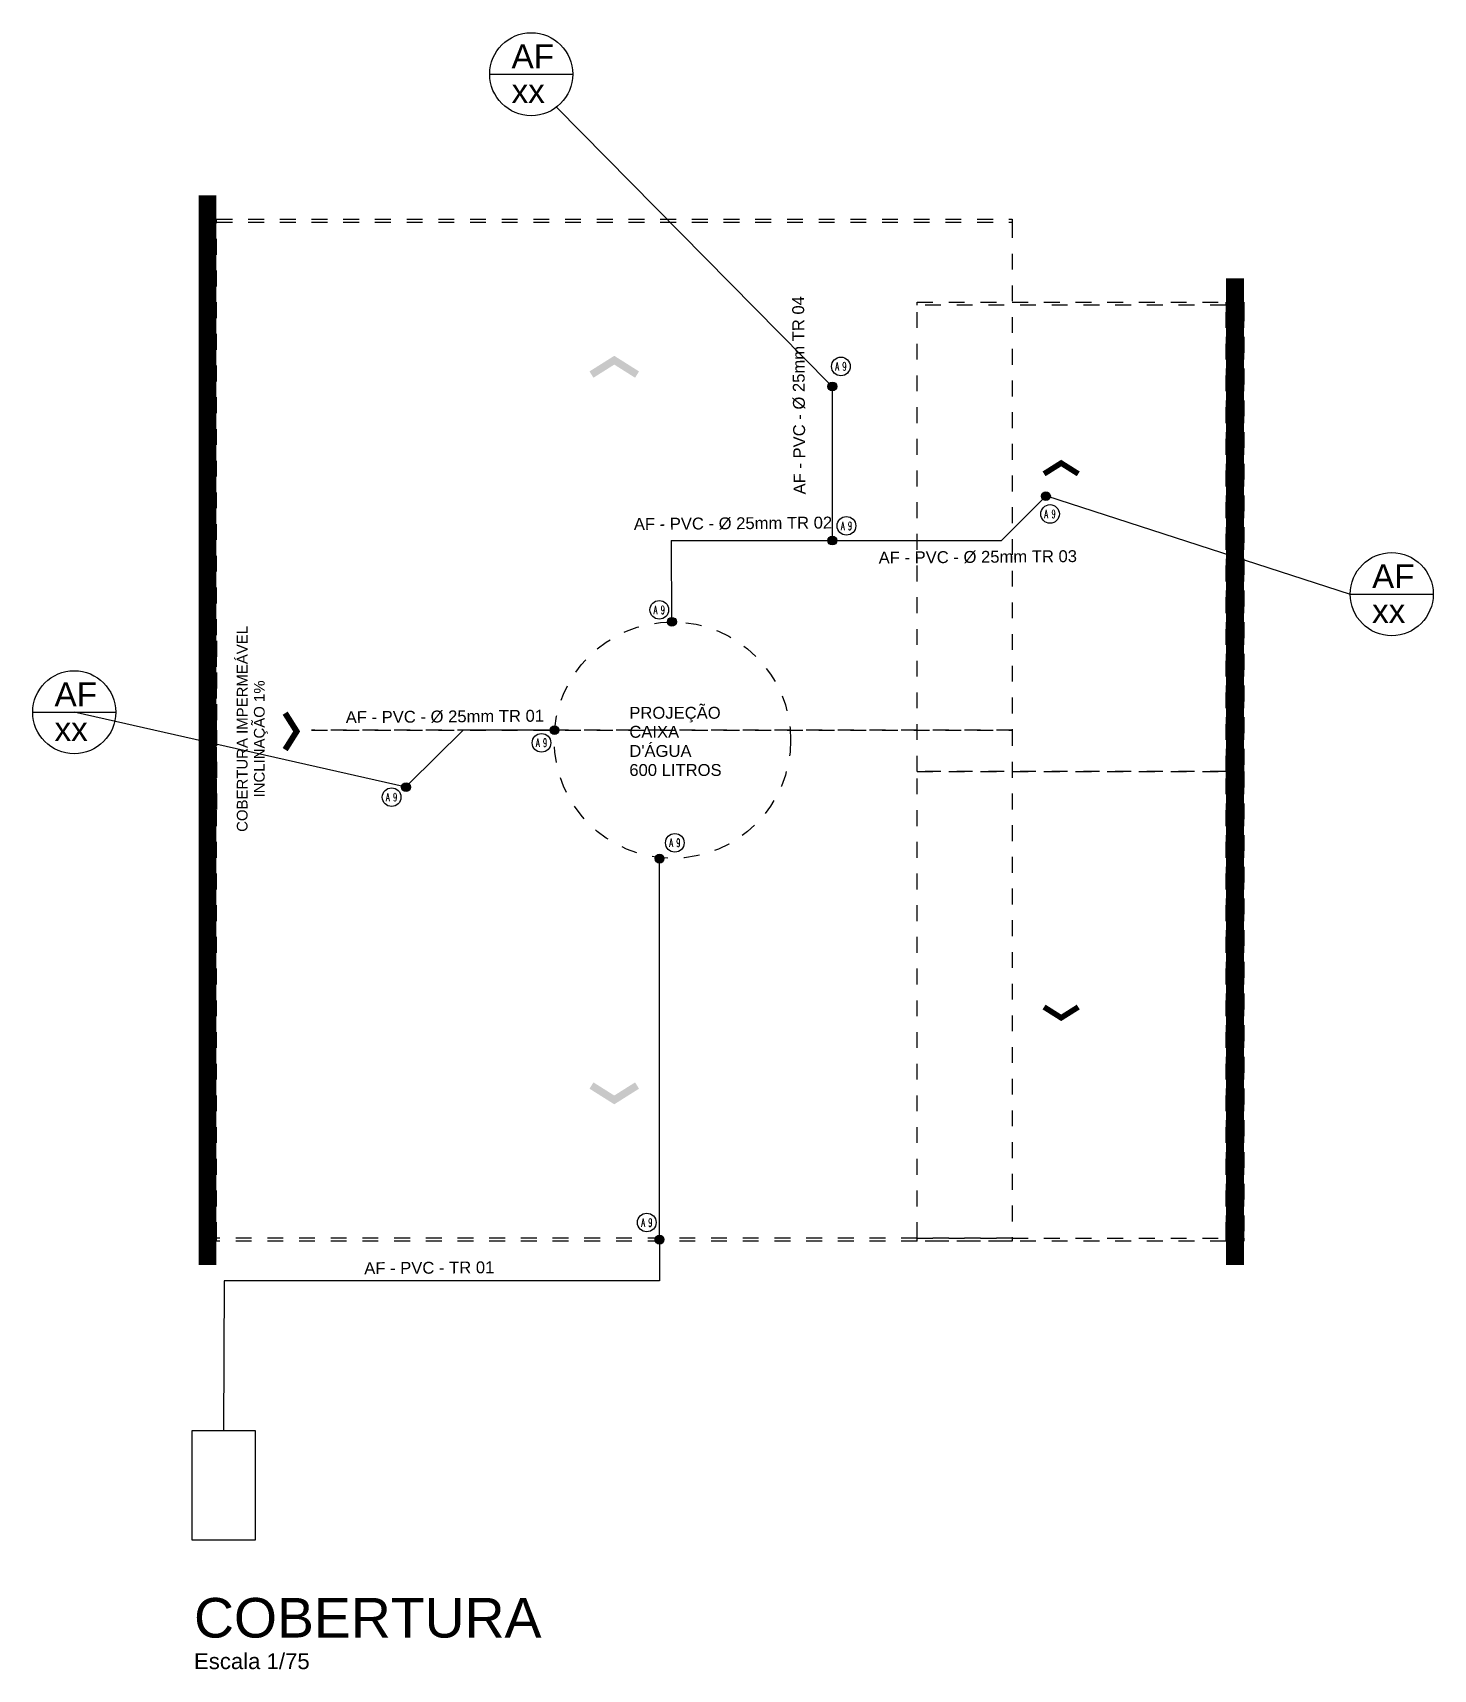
# Model space of a CAD drawing. Header units: metres. Extents: x 49 to 320, y -91 to 27.
# Drawn here: x 74.38 to 83.22, y 3.91 to 14.24 of the extents above; entities that cross this region are included whole.
import ezdxf
from ezdxf.enums import TextEntityAlignment as Align

# ---------------------------------------------------------------- set-up
doc = ezdxf.new("R2010")
doc.units = ezdxf.units.M
doc.header["$LTSCALE"] = 0.2
doc.linetypes.add('DASHED', pattern=[0.75, 0.5, -0.25])
for name, color, linetype in [('ARQ-___-___-LEG', 3, 'Continuous'), ('ARQ-___-___-VST', 9, 'Continuous'), ('ARQ-COB-PRJ', 4, 'DASHED'), ('LEGENDA_ID', 5, 'Continuous'), ('LEGENDA_ID_L', 5, 'Continuous')]:
    doc.layers.add(name, color=color, linetype=linetype)
doc.styles.add('REGUA200', font='arial.ttf')
doc.styles.add('REGUA60', font='arial.ttf')
doc.styles.add('REGUA80', font='arial.ttf')
doc.styles.add('ROMANS', font='romans', dxfattribs={"height": 6})

# ---------------------------------------------------------------- blocks, each defined once
blk = doc.blocks.new('Titul1')
at = {"color": 6, "style": 'REGUA200', "width": 1.4}
blk.add_attdef('TITULO', (0, 0), '', height=5, dxfattribs=at)
at = {"color": 0, "style": 'REGUA80', "width": 1.4}
blk.add_attdef('ESCALA', (0, -3.98), '', height=2, dxfattribs=at)
blk = doc.blocks.new('INDSETAD')
at = {"color": 4, "linetype": 'ByBlock'}
for points in [[(0, 0), (1.26, 2), (0.71, 0), (1.77, 1.68)], [(0, 0), (1.26, -2), (0.71, 0), (1.77, -1.68)]]:
    blk.add_solid(points, dxfattribs=at)

msp = doc.modelspace()

# ---------------------------------------------------------------- hatches: boundary and pattern name
at = {"true_color": 0x000000}
h = msp.add_hatch(color=18, dxfattribs=at)
h.dxf.hatch_style = 1
h.paths.add_polyline_path([(79.395, 12.006, 1), (79.45, 12.006, 1)])
h = msp.add_hatch(color=18, dxfattribs=at)
h.dxf.hatch_style = 1
h.paths.add_polyline_path([(80.799, 11.313, 1), (80.743, 11.313, 1)])
h = msp.add_hatch(color=18, dxfattribs=at)
h.dxf.hatch_style = 1
h.paths.add_polyline_path([(79.395, 11.033, 1), (79.45, 11.033, 1)])
h = msp.add_hatch(color=18, dxfattribs=at)
h.dxf.hatch_style = 1
h.paths.add_polyline_path([(78.438, 10.521, 1), (78.383, 10.521, 1)])
h = msp.add_hatch(color=18, dxfattribs=at)
h.dxf.hatch_style = 1
h.paths.add_polyline_path([(77.642, 9.837, 1), (77.698, 9.837, 1)])
h = msp.add_hatch(color=18, dxfattribs=at)
h.dxf.hatch_style = 1
h.paths.add_polyline_path([(76.761, 9.477, 1), (76.706, 9.477, 1)])
h = msp.add_hatch(color=18, dxfattribs=at)
h.dxf.hatch_style = 1
h.paths.add_polyline_path([(78.305, 9.026, 1), (78.36, 9.026, 1)])
h = msp.add_hatch(color=18, dxfattribs=at)
h.dxf.hatch_style = 1
h.paths.add_polyline_path([(78.305, 6.622, 1), (78.36, 6.622, 1)])

# ---------------------------------------------------------------- linework, layer by layer
for p, q in [((77.262, 13.976), (77.785, 13.976)), ((79.403, 12.025), (77.682, 13.768)), ((79.423, 11.978), (79.423, 11.033)), ((80.491, 11.033), (80.771, 11.313)), ((80.774, 11.315), (82.691, 10.695)), ((78.407, 11.033), (80.491, 11.033)), ((78.411, 10.521), (78.408, 11.033)), ((82.691, 10.695), (83.215, 10.695)), ((74.377, 9.95), (74.901, 9.95)), ((76.733, 9.477), (74.639, 9.95)), ((77.093, 9.837), (76.751, 9.499)), ((77.67, 9.837), (77.093, 9.837)), ((77.67, 9.865), (77.67, 9.848)), ((78.333, 9.054), (78.333, 9.036)), ((78.333, 6.632), (78.333, 9.032)), ((78.333, 6.649), (78.333, 6.632)), ((78.333, 6.612), (78.333, 6.363)), ((75.585, 6.363), (75.582, 5.418)), ((78.333, 6.363), (75.585, 6.363))]:
    msp.add_line(p, q)
msp.add_lwpolyline([(75.384, 5.418), (75.781, 5.418), (75.781, 4.726), (75.384, 4.726)], close=True)
for centre, radius in [((77.523, 13.976), 0.262), ((79.423, 12.006), 0.0277), ((80.771, 11.313), 0.0277), ((79.423, 11.033), 0.0277), ((82.953, 10.695), 0.262), ((78.411, 10.521), 0.0277), ((74.639, 9.95), 0.262), ((77.67, 9.837), 0.0277), ((76.733, 9.477), 0.0277), ((78.333, 9.026), 0.0277), ((78.333, 6.622), 0.0277)]:
    msp.add_circle(centre, radius)
at = {"layer": 'ARQ-___-___-LEG'}
for points, const_width in [([(75.48, 13.212), (75.48, 6.612), (75.48, 6.462)], 0.113), ([(81.964, 6.462), (81.964, 12.537), (81.964, 12.687)], 0.113), ([(75.537, 10.55), (76.137, 10.55), (76.137, 9.125), (75.537, 9.125)], 0.000075)]:
    msp.add_lwpolyline(points, dxfattribs=dict(at, const_width=const_width))
at = {"layer": 'ARQ-___-___-VST', "linetype": 'DASHED'}
msp.add_circle((78.414, 9.774), 0.746, dxfattribs=at)
at = {"layer": 'ARQ-COB-PRJ'}
for p, q in [((75.537, 13.062), (80.558, 13.062)), ((75.537, 13.043), (75.537, 13.062)), ((75.537, 13.043), (80.558, 13.043)), ((75.537, 9.837), (75.537, 13.043)), ((80.558, 13.062), (80.558, 13.043)), ((80.558, 13.043), (80.558, 9.837)), ((79.958, 12.537), (81.908, 12.537)), ((79.958, 12.518), (79.958, 12.537)), ((81.908, 12.518), (79.958, 12.518)), ((79.958, 9.575), (79.958, 12.518)), ((81.908, 12.537), (81.908, 12.518)), ((81.908, 12.518), (81.908, 12.537)), ((81.908, 12.518), (81.908, 9.575)), ((81.908, 9.575), (81.908, 12.518)), ((82.02, 12.537), (82.02, 12.518)), ((82.02, 12.518), (82.02, 12.537)), ((82.02, 12.518), (82.02, 9.575)), ((82.02, 9.575), (82.02, 12.518)), ((75.537, 10.4), (75.537, 9.837)), ((75.537, 9.837), (75.537, 9.275)), ((75.537, 6.632), (75.537, 9.837)), ((80.558, 9.837), (76.137, 9.837)), ((76.137, 9.837), (80.558, 9.837)), ((80.558, 9.837), (80.558, 6.632)), ((81.908, 9.575), (79.958, 9.575)), ((79.958, 9.575), (81.908, 9.575)), ((79.958, 6.632), (79.958, 9.575)), ((81.908, 9.575), (81.908, 6.632)), ((81.908, 6.632), (81.908, 9.575)), ((82.02, 9.575), (82.02, 6.632)), ((82.02, 6.632), (82.02, 9.575)), ((80.558, 6.632), (75.537, 6.632)), ((75.537, 6.612), (75.537, 6.632)), ((80.558, 6.612), (75.537, 6.612)), ((79.958, 6.632), (81.908, 6.632)), ((79.958, 6.612), (79.958, 6.632)), ((81.908, 6.612), (79.958, 6.612)), ((80.558, 6.632), (80.558, 6.612)), ((81.908, 6.632), (81.908, 6.612)), ((81.908, 6.612), (81.908, 6.632)), ((82.02, 6.632), (82.02, 6.612)), ((82.02, 6.612), (82.02, 6.632))]:
    msp.add_line(p, q, dxfattribs=at)
at = {"layer": 'LEGENDA_ID_L'}
for centre in [(79.477, 12.132), (80.797, 11.201), (79.512, 11.126), (78.331, 10.596), (77.588, 9.757), (76.642, 9.414), (78.429, 9.126), (78.252, 6.73)]:
    msp.add_circle(centre, 0.0588, dxfattribs=at)

# ---------------------------------------------------------------- block references
at = {"layer": 'ARQ-___-___-LEG'}
ref = msp.add_blockref('Titul1', (77.399, 14.213), dxfattribs=dict(at, xscale=0.05, yscale=0.05, zscale=0.05))
ref.add_attrib('ESCALA', 'AF', (77.399, 14.014), dxfattribs={"layer": '0', "color": 0, "height": 0.15, "style": 'REGUA80'})
ref = msp.add_blockref('Titul1', (77.399, 13.994), dxfattribs=dict(at, xscale=0.05, yscale=0.05, zscale=0.05))
ref.add_attrib('ESCALA', 'xx', (77.399, 13.795), dxfattribs={"layer": '0', "color": 0, "height": 0.15, "style": 'REGUA80'})
for p, xscale, yscale, zscale, rotation in [((78.047, 12.199), -0.078125, 0.078125, 0.078125, 90), ((80.867, 11.543), -0.05859375, 0.05859375, 0.05859375, 90), ((76.065, 9.829), 0.0625, 0.0625, 0.0625, 180), ((80.867, 8.001), 0.05859375, 0.05859375, 0.05859375, 90), ((78.047, 7.476), 0.078125, 0.078125, 0.078125, 90)]:
    msp.add_blockref('INDSETAD', p, dxfattribs=dict(at, xscale=xscale, yscale=yscale, zscale=zscale, rotation=rotation))
ref = msp.add_blockref('Titul1', (82.829, 10.932), dxfattribs=dict(at, xscale=0.05, yscale=0.05, zscale=0.05))
ref.add_attrib('ESCALA', 'AF', (82.829, 10.733), dxfattribs={"layer": '0', "color": 0, "height": 0.15, "style": 'REGUA80'})
ref = msp.add_blockref('Titul1', (82.829, 10.713), dxfattribs=dict(at, xscale=0.05, yscale=0.05, zscale=0.05))
ref.add_attrib('ESCALA', 'xx', (82.829, 10.514), dxfattribs={"layer": '0', "color": 0, "height": 0.15, "style": 'REGUA80'})
ref = msp.add_blockref('Titul1', (74.515, 10.187), dxfattribs=dict(at, xscale=0.05, yscale=0.05, zscale=0.05))
ref.add_attrib('ESCALA', 'AF', (74.515, 9.988), dxfattribs={"layer": '0', "color": 0, "height": 0.15, "style": 'REGUA80'})
ref = msp.add_blockref('Titul1', (74.515, 9.968), dxfattribs=dict(at, xscale=0.05, yscale=0.05, zscale=0.05))
ref.add_attrib('ESCALA', 'xx', (74.515, 9.769), dxfattribs={"layer": '0', "color": 0, "height": 0.15, "style": 'REGUA80'})
ref = msp.add_blockref('Titul1', (75.395, 4.111), dxfattribs=dict(at, xscale=0.05, yscale=0.05, zscale=0.05))
ref.add_attrib('TITULO', 'COBERTURA', (75.395, 4.111), dxfattribs={"layer": '0', "color": 6, "height": 0.25, "style": 'REGUA200'})
ref.add_attrib('ESCALA', 'Escala 1/75', (75.395, 3.912), dxfattribs={"layer": '0', "color": 0, "height": 0.1, "style": 'REGUA80'})

# ---------------------------------------------------------------- texts
at = {"char_height": 0.075, "attachment_point": 1, "style": 'REGUA60'}
for s, width, insert, rotation in [('AF - PVC - %%C 25mm TR 04', 1.28416, (79.179, 11.324), 90.4407), ('AF - PVC - %%C 25mm TR 02', 1.28416, (78.17, 11.175), 0.4407), ('AF - PVC - %%C 25mm TR 03', 1.28416, (79.715, 10.963), 0.4407), ('AF - PVC - %%C 25mm TR 01', 1.28416, (76.352, 9.956), 0.4407), ('AF - PVC - TR 01', 0.85387, (76.469, 6.479), 0.4407)]:
    msp.add_mtext_dynamic_manual_height_columns(s, width=width, gutter_width=0.375, heights=[0], dxfattribs=dict(at, insert=insert, rotation=rotation))
at = {"layer": 'ARQ-___-___-LEG', "style": 'REGUA80'}
for s, p in [('COBERTURA IMPERMEÁVEL', (75.699, 9.195)), ('INCLINAÇÃO 1%%%', (75.807, 9.412))]:
    msp.add_text(s, height=0.0675, rotation=90, dxfattribs=at).set_placement(p, align=Align.MIDDLE_LEFT)
at = {"layer": 'ARQ-___-___-VST', "style": 'REGUA60'}
for s, p in [('PROJEÇÃO', (78.142, 9.909)), ('CAIXA', (78.142, 9.789)), ("D'ÁGUA", (78.142, 9.668)), ('600 LITROS', (78.142, 9.548))]:
    msp.add_text(s, height=0.075, dxfattribs=at).set_placement(p)
at = {"layer": 'LEGENDA_ID', "style": 'ROMANS', "width": 0.5}
for p in [(79.477, 12.132), (80.797, 11.201), (79.512, 11.126), (78.331, 10.596), (77.588, 9.757), (76.642, 9.414), (78.429, 9.126), (78.252, 6.73)]:
    msp.add_text('A 9', height=0.0525, dxfattribs=at).set_placement(p, align=Align.MIDDLE_CENTER)

doc.saveas('drawing.dxf')
